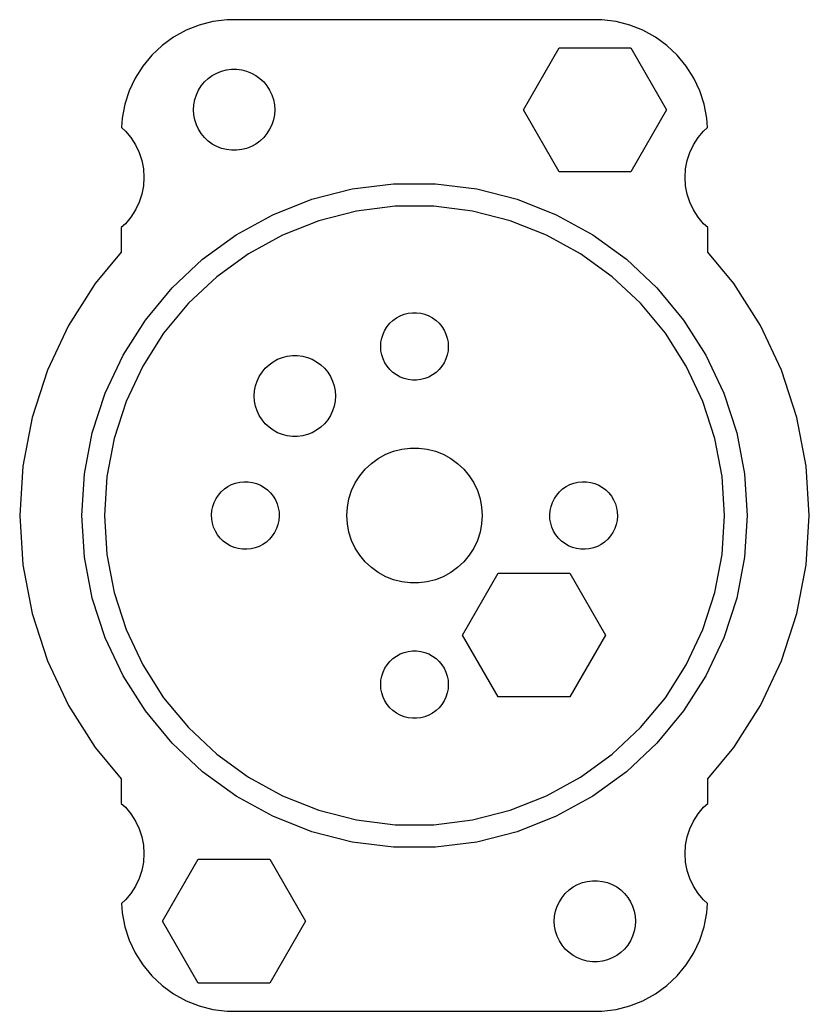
# Model space of a CAD drawing. Header units: metres. Extents: x -17.5 to 77.5, y 86 to 130.
# Drawn here: x 42.5 to 77.5, y 86.01 to 129.99 of the extents above; entities that cross this region are included whole.
import ezdxf

# ---------------------------------------------------------------- set-up
doc = ezdxf.new("R2010")
doc.units = ezdxf.units.M

msp = doc.modelspace()

# ---------------------------------------------------------------- linework, layer by layer
for p, q in [((50.4549, 129.755), (49.8711, 129.524)), ((51.0631, 129.911), (50.4549, 129.755)), ((51.686, 129.99), (51.0631, 129.911)), ((68.3139, 129.99), (51.686, 129.99)), ((68.9369, 129.911), (68.3139, 129.99)), ((69.5451, 129.755), (68.9369, 129.911)), ((70.1289, 129.524), (69.5451, 129.755)), ((49.8711, 129.524), (49.3209, 129.222)), ((70.6791, 129.222), (70.1289, 129.524)), ((49.3209, 129.222), (48.8129, 128.853)), ((71.1871, 128.853), (70.6791, 129.222)), ((48.3551, 128.423), (47.9549, 127.939)), ((48.8129, 128.853), (48.3551, 128.423)), ((64.8265, 126), (66.4133, 128.748)), ((66.4133, 128.748), (69.5867, 128.748)), ((69.5867, 128.748), (71.1735, 126)), ((71.6448, 128.423), (71.1871, 128.853)), ((72.0451, 127.939), (71.6448, 128.423)), ((47.9549, 127.939), (47.6185, 127.409)), ((51.0355, 127.52), (51.2336, 127.629)), ((51.2336, 127.629), (51.4438, 127.712)), ((51.4438, 127.712), (51.6627, 127.768)), ((51.6627, 127.768), (51.887, 127.796)), ((51.887, 127.796), (52.113, 127.796)), ((52.113, 127.796), (52.3373, 127.768)), ((52.3373, 127.768), (52.5562, 127.712)), ((52.5562, 127.712), (52.7664, 127.629)), ((52.7664, 127.629), (52.9645, 127.52)), ((72.3815, 127.409), (72.0451, 127.939)), ((47.6185, 127.409), (47.3511, 126.841)), ((50.5438, 127.058), (50.6879, 127.232)), ((50.6879, 127.232), (50.8526, 127.387)), ((50.8526, 127.387), (51.0355, 127.52)), ((52.9645, 127.52), (53.1474, 127.387)), ((53.1474, 127.387), (53.3121, 127.232)), ((53.3121, 127.232), (53.4562, 127.058)), ((72.6489, 126.841), (72.3815, 127.409)), ((47.3511, 126.841), (47.1571, 126.243)), ((50.2565, 126.448), (50.3264, 126.663)), ((50.3264, 126.663), (50.4226, 126.867)), ((50.4226, 126.867), (50.5438, 127.058)), ((53.4562, 127.058), (53.5773, 126.867)), ((53.5773, 126.867), (53.6736, 126.663)), ((53.6736, 126.663), (53.7434, 126.448)), ((72.8429, 126.243), (72.6489, 126.841)), ((47.1571, 126.243), (47.0394, 125.627)), ((50.2, 126), (50.2142, 126.226)), ((50.2142, 126.226), (50.2565, 126.448)), ((53.7434, 126.448), (53.7858, 126.226)), ((53.7858, 126.226), (53.8, 126)), ((72.9606, 125.627), (72.8429, 126.243)), ((50.2142, 125.774), (50.2, 126)), ((53.8, 126), (53.7858, 125.774)), ((66.4133, 123.252), (64.8265, 126)), ((71.1735, 126), (69.5867, 123.252)), ((47.0394, 125.627), (47.0136, 125.216)), ((50.2565, 125.552), (50.2142, 125.774)), ((50.3264, 125.337), (50.2565, 125.552)), ((53.7434, 125.552), (53.6736, 125.337)), ((53.7858, 125.774), (53.7434, 125.552)), ((72.9864, 125.216), (72.9606, 125.627)), ((47.0136, 125.216), (47.1869, 125.054)), ((47.1869, 125.054), (47.427, 124.763)), ((50.4226, 125.133), (50.3264, 125.337)), ((50.5438, 124.942), (50.4226, 125.133)), ((50.6879, 124.768), (50.5438, 124.942)), ((53.4562, 124.942), (53.3121, 124.768)), ((53.5773, 125.133), (53.4562, 124.942)), ((53.6736, 125.337), (53.5773, 125.133)), ((72.573, 124.763), (72.8131, 125.054)), ((72.8131, 125.054), (72.9864, 125.216)), ((47.427, 124.763), (47.6289, 124.445)), ((50.8526, 124.613), (50.6879, 124.768)), ((51.0355, 124.48), (50.8526, 124.613)), ((51.2336, 124.371), (51.0355, 124.48)), ((52.9645, 124.48), (52.7664, 124.371)), ((53.1474, 124.613), (52.9645, 124.48)), ((53.3121, 124.768), (53.1474, 124.613)), ((72.3711, 124.445), (72.573, 124.763)), ((47.6289, 124.445), (47.7893, 124.104)), ((47.7893, 124.104), (47.9057, 123.746)), ((51.4438, 124.288), (51.2336, 124.371)), ((51.6627, 124.232), (51.4438, 124.288)), ((51.887, 124.204), (51.6627, 124.232)), ((52.113, 124.204), (51.887, 124.204)), ((52.3373, 124.232), (52.113, 124.204)), ((52.5562, 124.288), (52.3373, 124.232)), ((52.7664, 124.371), (52.5562, 124.288)), ((72.0943, 123.746), (72.2107, 124.104)), ((72.2107, 124.104), (72.3711, 124.445)), ((47.9057, 123.746), (47.9763, 123.376)), ((72.0237, 123.376), (72.0943, 123.746)), ((47.9763, 123.376), (48, 123)), ((69.5867, 123.252), (66.4133, 123.252)), ((72, 123), (72.0237, 123.376)), ((48, 123), (47.9763, 122.624)), ((57.2361, 122.489), (59.0738, 122.721)), ((59.0738, 122.721), (60.9261, 122.721)), ((60.9261, 122.721), (62.7639, 122.489)), ((72.0237, 122.624), (72, 123)), ((47.9763, 122.624), (47.9057, 122.254)), ((55.442, 122.028), (57.2361, 122.489)), ((62.7639, 122.489), (64.558, 122.028)), ((72.0943, 122.254), (72.0237, 122.624)), ((47.7893, 121.896), (47.6289, 121.555)), ((47.9057, 122.254), (47.7893, 121.896)), ((53.7198, 121.346), (55.442, 122.028)), ((64.558, 122.028), (66.2802, 121.346)), ((72.2107, 121.896), (72.0943, 122.254)), ((72.3711, 121.555), (72.2107, 121.896)), ((47.6289, 121.555), (47.427, 121.237)), ((57.4235, 121.506), (55.751, 121.077)), ((59.1366, 121.723), (57.4235, 121.506)), ((60.8634, 121.723), (59.1366, 121.723)), ((62.5765, 121.506), (60.8634, 121.723)), ((64.249, 121.077), (62.5765, 121.506)), ((72.573, 121.237), (72.3711, 121.555)), ((47.1869, 120.946), (47, 120.771)), ((47.427, 121.237), (47.1869, 120.946)), ((52.0966, 120.454), (53.7198, 121.346)), ((55.751, 121.077), (54.1455, 120.441)), ((65.8545, 120.441), (64.249, 121.077)), ((66.2802, 121.346), (67.9034, 120.454)), ((72.8131, 120.946), (72.573, 121.237)), ((73, 120.771), (72.8131, 120.946)), ((47, 120.771), (47, 119.686)), ((73, 119.686), (73, 120.771)), ((50.598, 119.365), (52.0966, 120.454)), ((54.1455, 120.441), (52.6324, 119.609)), ((67.3676, 119.609), (65.8545, 120.441)), ((67.9034, 120.454), (69.402, 119.365)), ((47, 119.686), (45.8422, 118.286)), ((74.1578, 118.286), (73, 119.686)), ((49.2477, 118.097), (50.598, 119.365)), ((52.6324, 119.609), (51.2354, 118.595)), ((68.7646, 118.595), (67.3676, 119.609)), ((69.402, 119.365), (70.7523, 118.097)), ((51.2354, 118.595), (49.9767, 117.413)), ((70.0233, 117.413), (68.7646, 118.595)), ((45.8422, 118.286), (44.6646, 116.431)), ((48.067, 116.67), (49.2477, 118.097)), ((70.7523, 118.097), (71.933, 116.67)), ((75.3354, 116.431), (74.1578, 118.286)), ((49.9767, 117.413), (48.876, 116.082)), ((59.7189, 116.973), (59.9058, 116.997)), ((59.9058, 116.997), (60.0942, 116.997)), ((60.0942, 116.997), (60.2811, 116.973)), ((71.124, 116.082), (70.0233, 117.413)), ((47.0745, 115.106), (48.067, 116.67)), ((58.9065, 116.527), (59.0439, 116.656)), ((59.0439, 116.656), (59.1963, 116.766)), ((59.1963, 116.766), (59.3613, 116.857)), ((59.3613, 116.857), (59.5365, 116.927)), ((59.5365, 116.927), (59.7189, 116.973)), ((60.2811, 116.973), (60.4635, 116.927)), ((60.4635, 116.927), (60.6387, 116.857)), ((60.6387, 116.857), (60.8037, 116.766)), ((60.8037, 116.766), (60.9561, 116.656)), ((60.9561, 116.656), (61.0934, 116.527)), ((71.933, 116.67), (72.9255, 115.106)), ((44.6646, 116.431), (43.7289, 114.442)), ((58.6053, 116.052), (58.6855, 116.223)), ((58.6855, 116.223), (58.7865, 116.382)), ((58.7865, 116.382), (58.9065, 116.527)), ((61.0934, 116.527), (61.2135, 116.382)), ((61.2135, 116.382), (61.3145, 116.223)), ((61.3145, 116.223), (61.3947, 116.052)), ((76.2711, 114.442), (75.3354, 116.431)), ((48.876, 116.082), (47.9508, 114.624)), ((58.5, 115.5), (58.5118, 115.688)), ((58.5118, 115.688), (58.5471, 115.873)), ((58.5471, 115.873), (58.6053, 116.052)), ((61.3947, 116.052), (61.4529, 115.873)), ((61.4529, 115.873), (61.4882, 115.688)), ((61.4882, 115.688), (61.5, 115.5)), ((72.0492, 114.624), (71.124, 116.082)), ((58.5118, 115.312), (58.5, 115.5)), ((58.5471, 115.127), (58.5118, 115.312)), ((61.4882, 115.312), (61.4529, 115.127)), ((61.5, 115.5), (61.4882, 115.312)), ((46.2858, 113.43), (47.0745, 115.106)), ((53.5496, 114.69), (53.7325, 114.823)), ((53.7325, 114.823), (53.9306, 114.932)), ((53.9306, 114.932), (54.1408, 115.015)), ((54.1408, 115.015), (54.3597, 115.071)), ((54.3597, 115.071), (54.584, 115.099)), ((54.584, 115.099), (54.81, 115.099)), ((54.81, 115.099), (55.0343, 115.071)), ((55.0343, 115.071), (55.2532, 115.015)), ((55.2532, 115.015), (55.4634, 114.932)), ((55.4634, 114.932), (55.6615, 114.823)), ((55.6615, 114.823), (55.8444, 114.69)), ((58.6053, 114.948), (58.5471, 115.127)), ((58.6855, 114.777), (58.6053, 114.948)), ((61.3947, 114.948), (61.3145, 114.777)), ((61.4529, 115.127), (61.3947, 114.948)), ((72.9255, 115.106), (73.7142, 113.43)), ((43.7289, 114.442), (43.0498, 112.352)), ((47.9508, 114.624), (47.2156, 113.062)), ((53.1196, 114.17), (53.2408, 114.361)), ((53.2408, 114.361), (53.3849, 114.535)), ((53.3849, 114.535), (53.5496, 114.69)), ((55.8444, 114.69), (56.0091, 114.535)), ((56.0091, 114.535), (56.1532, 114.361)), ((56.1532, 114.361), (56.2744, 114.17)), ((58.7865, 114.618), (58.6855, 114.777)), ((58.9065, 114.473), (58.7865, 114.618)), ((59.0439, 114.344), (58.9065, 114.473)), ((61.0934, 114.473), (60.9561, 114.344)), ((61.2135, 114.618), (61.0934, 114.473)), ((61.3145, 114.777), (61.2135, 114.618)), ((72.7844, 113.062), (72.0492, 114.624)), ((76.9502, 112.352), (76.2711, 114.442)), ((52.9536, 113.751), (53.0234, 113.966)), ((53.0234, 113.966), (53.1196, 114.17)), ((56.2744, 114.17), (56.3706, 113.966)), ((56.3706, 113.966), (56.4404, 113.751)), ((59.1963, 114.234), (59.0439, 114.344)), ((59.3613, 114.143), (59.1963, 114.234)), ((59.5365, 114.073), (59.3613, 114.143)), ((59.7189, 114.027), (59.5365, 114.073)), ((59.9058, 114.003), (59.7189, 114.027)), ((60.0942, 114.003), (59.9058, 114.003)), ((60.2811, 114.027), (60.0942, 114.003)), ((60.4635, 114.073), (60.2811, 114.027)), ((60.6387, 114.143), (60.4635, 114.073)), ((60.8037, 114.234), (60.6387, 114.143)), ((60.9561, 114.344), (60.8037, 114.234)), ((52.897, 113.303), (52.9112, 113.529)), ((52.9112, 113.529), (52.9536, 113.751)), ((56.4404, 113.751), (56.4828, 113.529)), ((56.4828, 113.529), (56.497, 113.303)), ((45.7134, 111.668), (46.2858, 113.43)), ((47.2156, 113.062), (46.682, 111.419)), ((52.9112, 113.077), (52.897, 113.303)), ((52.9536, 112.855), (52.9112, 113.077)), ((56.4828, 113.077), (56.4404, 112.855)), ((56.497, 113.303), (56.4828, 113.077)), ((73.318, 111.419), (72.7844, 113.062)), ((73.7142, 113.43), (74.2866, 111.668)), ((53.0234, 112.64), (52.9536, 112.855)), ((53.1196, 112.436), (53.0234, 112.64)), ((56.3706, 112.64), (56.2744, 112.436)), ((56.4404, 112.855), (56.3706, 112.64)), ((43.0498, 112.352), (42.638, 110.193)), ((53.2408, 112.245), (53.1196, 112.436)), ((53.3849, 112.071), (53.2408, 112.245)), ((56.1532, 112.245), (56.0091, 112.071)), ((56.2744, 112.436), (56.1532, 112.245)), ((77.362, 110.193), (76.9502, 112.352)), ((53.5496, 111.916), (53.3849, 112.071)), ((53.7325, 111.783), (53.5496, 111.916)), ((53.9306, 111.674), (53.7325, 111.783)), ((55.6615, 111.783), (55.4634, 111.674)), ((55.8444, 111.916), (55.6615, 111.783)), ((56.0091, 112.071), (55.8444, 111.916)), ((45.3663, 109.849), (45.7134, 111.668)), ((46.682, 111.419), (46.3584, 109.723)), ((54.1408, 111.591), (53.9306, 111.674)), ((54.3597, 111.535), (54.1408, 111.591)), ((54.584, 111.507), (54.3597, 111.535)), ((54.81, 111.507), (54.584, 111.507)), ((55.0343, 111.535), (54.81, 111.507)), ((55.2532, 111.591), (55.0343, 111.535)), ((55.4634, 111.674), (55.2532, 111.591)), ((73.6416, 109.723), (73.318, 111.419)), ((74.2866, 111.668), (74.6337, 109.849)), ((58.7227, 110.714), (59.0729, 110.853)), ((59.0729, 110.853), (59.4379, 110.947)), ((59.4379, 110.947), (59.8116, 110.994)), ((59.8116, 110.994), (60.1884, 110.994)), ((60.1884, 110.994), (60.5621, 110.947)), ((60.5621, 110.947), (60.927, 110.853)), ((60.927, 110.853), (61.2773, 110.714)), ((58.0877, 110.312), (58.3925, 110.533)), ((58.3925, 110.533), (58.7227, 110.714)), ((61.2773, 110.714), (61.6075, 110.533)), ((61.6075, 110.533), (61.9123, 110.312)), ((42.638, 110.193), (42.5, 108)), ((57.5729, 109.763), (57.8131, 110.054)), ((57.8131, 110.054), (58.0877, 110.312)), ((61.9123, 110.312), (62.1869, 110.054)), ((62.1869, 110.054), (62.427, 109.763)), ((77.5, 108), (77.362, 110.193)), ((45.25, 108), (45.3663, 109.849)), ((46.3584, 109.723), (46.25, 108)), ((57.3711, 109.445), (57.5729, 109.763)), ((62.427, 109.763), (62.6289, 109.445)), ((73.75, 108), (73.6416, 109.723)), ((74.6337, 109.849), (74.75, 108)), ((51.4283, 109.049), (51.5683, 109.176)), ((51.5683, 109.176), (51.723, 109.283)), ((51.723, 109.283), (51.8899, 109.37)), ((51.8899, 109.37), (52.0665, 109.436)), ((52.0665, 109.436), (52.2498, 109.479)), ((52.2498, 109.479), (52.4372, 109.499)), ((52.4372, 109.499), (52.6255, 109.495)), ((52.6255, 109.495), (52.8119, 109.467)), ((52.8119, 109.467), (52.9933, 109.417)), ((52.9933, 109.417), (53.1669, 109.344)), ((53.1669, 109.344), (53.3301, 109.249)), ((53.3301, 109.249), (53.4801, 109.135)), ((53.4801, 109.135), (53.6147, 109.004)), ((57.0942, 108.746), (57.2107, 109.104)), ((57.2107, 109.104), (57.3711, 109.445)), ((62.6289, 109.445), (62.7893, 109.104)), ((62.7893, 109.104), (62.9057, 108.746)), ((66.4283, 109.049), (66.5683, 109.176)), ((66.5683, 109.176), (66.723, 109.283)), ((66.723, 109.283), (66.8899, 109.37)), ((66.8899, 109.37), (67.0665, 109.436)), ((67.0665, 109.436), (67.2498, 109.479)), ((67.2498, 109.479), (67.4372, 109.499)), ((67.4372, 109.499), (67.6255, 109.495)), ((67.6255, 109.495), (67.8119, 109.467)), ((67.8119, 109.467), (67.9933, 109.417)), ((67.9933, 109.417), (68.1669, 109.344)), ((68.1669, 109.344), (68.3301, 109.249)), ((68.3301, 109.249), (68.4801, 109.135)), ((68.4801, 109.135), (68.6147, 109.004)), ((51.1172, 108.581), (51.201, 108.75)), ((51.201, 108.75), (51.3052, 108.907)), ((51.3052, 108.907), (51.4283, 109.049)), ((53.6147, 109.004), (53.7317, 108.856)), ((53.7317, 108.856), (53.8293, 108.695)), ((53.8293, 108.695), (53.9059, 108.523)), ((57.0237, 108.376), (57.0942, 108.746)), ((62.9057, 108.746), (62.9763, 108.376)), ((66.1172, 108.581), (66.201, 108.75)), ((66.201, 108.75), (66.3052, 108.907)), ((66.3052, 108.907), (66.4283, 109.049)), ((68.6147, 109.004), (68.7317, 108.856)), ((68.7317, 108.856), (68.8293, 108.695)), ((68.8293, 108.695), (68.9059, 108.523)), ((51.0003, 108.031), (51.0161, 108.219)), ((51.0161, 108.219), (51.0553, 108.403)), ((51.0553, 108.403), (51.1172, 108.581)), ((53.9059, 108.523), (53.9604, 108.343)), ((53.9604, 108.343), (53.9918, 108.157)), ((57, 108), (57.0237, 108.376)), ((62.9763, 108.376), (63, 108)), ((66.0003, 108.031), (66.0161, 108.219)), ((66.0161, 108.219), (66.0553, 108.403)), ((66.0553, 108.403), (66.1172, 108.581)), ((68.9059, 108.523), (68.9604, 108.343)), ((68.9604, 108.343), (68.9918, 108.157)), ((42.5, 108), (42.638, 105.807)), ((45.3663, 106.151), (45.25, 108)), ((46.25, 108), (46.3584, 106.277)), ((51.0082, 107.843), (51.0003, 108.031)), ((51.0396, 107.657), (51.0082, 107.843)), ((53.9839, 107.781), (53.9447, 107.597)), ((53.9997, 107.969), (53.9839, 107.781)), ((53.9918, 108.157), (53.9997, 107.969)), ((57.0237, 107.624), (57, 108)), ((63, 108), (62.9763, 107.624)), ((66.0082, 107.843), (66.0003, 108.031)), ((66.0396, 107.657), (66.0082, 107.843)), ((68.9839, 107.781), (68.9447, 107.597)), ((68.9997, 107.969), (68.9839, 107.781)), ((68.9918, 108.157), (68.9997, 107.969)), ((73.6416, 106.277), (73.75, 108)), ((74.75, 108), (74.6337, 106.151)), ((77.362, 105.807), (77.5, 108)), ((51.0941, 107.477), (51.0396, 107.657)), ((51.1707, 107.305), (51.0941, 107.477)), ((53.8828, 107.419), (53.799, 107.25)), ((53.9447, 107.597), (53.8828, 107.419)), ((57.0942, 107.254), (57.0237, 107.624)), ((62.9763, 107.624), (62.9057, 107.254)), ((66.0941, 107.477), (66.0396, 107.657)), ((66.1707, 107.305), (66.0941, 107.477)), ((68.8828, 107.419), (68.799, 107.25)), ((68.9447, 107.597), (68.8828, 107.419)), ((51.2683, 107.144), (51.1707, 107.305)), ((51.3853, 106.996), (51.2683, 107.144)), ((51.5199, 106.865), (51.3853, 106.996)), ((53.5717, 106.951), (53.4317, 106.824)), ((53.6948, 107.093), (53.5717, 106.951)), ((53.799, 107.25), (53.6948, 107.093)), ((57.2107, 106.896), (57.0942, 107.254)), ((57.3711, 106.555), (57.2107, 106.896)), ((62.7893, 106.896), (62.6289, 106.555)), ((62.9057, 107.254), (62.7893, 106.896)), ((66.2683, 107.144), (66.1707, 107.305)), ((66.3853, 106.996), (66.2683, 107.144)), ((66.5199, 106.865), (66.3853, 106.996)), ((68.5717, 106.951), (68.4317, 106.824)), ((68.6948, 107.093), (68.5717, 106.951)), ((68.799, 107.25), (68.6948, 107.093)), ((51.6699, 106.751), (51.5199, 106.865)), ((51.833, 106.656), (51.6699, 106.751)), ((52.0067, 106.583), (51.833, 106.656)), ((52.1881, 106.533), (52.0067, 106.583)), ((52.3745, 106.505), (52.1881, 106.533)), ((52.5628, 106.501), (52.3745, 106.505)), ((52.7502, 106.521), (52.5628, 106.501)), ((52.9335, 106.564), (52.7502, 106.521)), ((53.1101, 106.63), (52.9335, 106.564)), ((53.277, 106.717), (53.1101, 106.63)), ((53.4317, 106.824), (53.277, 106.717)), ((57.5729, 106.237), (57.3711, 106.555)), ((62.6289, 106.555), (62.427, 106.237)), ((66.6699, 106.751), (66.5199, 106.865)), ((66.833, 106.656), (66.6699, 106.751)), ((67.0067, 106.583), (66.833, 106.656)), ((67.1881, 106.533), (67.0067, 106.583)), ((67.3745, 106.505), (67.1881, 106.533)), ((67.5628, 106.501), (67.3745, 106.505)), ((67.7502, 106.521), (67.5628, 106.501)), ((67.9335, 106.564), (67.7502, 106.521)), ((68.1101, 106.63), (67.9335, 106.564)), ((68.277, 106.717), (68.1101, 106.63)), ((68.4317, 106.824), (68.277, 106.717)), ((45.7134, 104.332), (45.3663, 106.151)), ((46.3584, 106.277), (46.682, 104.581)), ((57.8131, 105.946), (57.5729, 106.237)), ((62.427, 106.237), (62.1869, 105.946)), ((73.318, 104.581), (73.6416, 106.277)), ((74.6337, 106.151), (74.2866, 104.332)), ((42.638, 105.807), (43.0498, 103.648)), ((58.0877, 105.688), (57.8131, 105.946)), ((58.3925, 105.467), (58.0877, 105.688)), ((61.9123, 105.688), (61.6075, 105.467)), ((62.1869, 105.946), (61.9123, 105.688)), ((76.9502, 103.648), (77.362, 105.807)), ((58.7227, 105.286), (58.3925, 105.467)), ((59.0729, 105.147), (58.7227, 105.286)), ((59.4379, 105.053), (59.0729, 105.147)), ((60.927, 105.147), (60.5621, 105.053)), ((61.2773, 105.286), (60.927, 105.147)), ((61.6075, 105.467), (61.2773, 105.286)), ((62.1295, 102.697), (63.7162, 105.445)), ((63.7162, 105.445), (66.8897, 105.445)), ((66.8897, 105.445), (68.4765, 102.697)), ((59.8116, 105.006), (59.4379, 105.053)), ((60.1884, 105.006), (59.8116, 105.006)), ((60.5621, 105.053), (60.1884, 105.006)), ((46.2858, 102.57), (45.7134, 104.332)), ((46.682, 104.581), (47.2156, 102.938)), ((72.7844, 102.938), (73.318, 104.581)), ((74.2866, 104.332), (73.7142, 102.57)), ((43.0498, 103.648), (43.7289, 101.558)), ((76.2711, 101.558), (76.9502, 103.648)), ((47.2156, 102.938), (47.9508, 101.376)), ((72.0492, 101.376), (72.7844, 102.938)), ((47.0745, 100.894), (46.2858, 102.57)), ((63.7162, 99.9487), (62.1295, 102.697)), ((68.4765, 102.697), (66.8897, 99.9487)), ((73.7142, 102.57), (72.9255, 100.894)), ((58.9065, 101.527), (59.0439, 101.656)), ((59.0439, 101.656), (59.1963, 101.766)), ((59.1963, 101.766), (59.3613, 101.857)), ((59.3613, 101.857), (59.5365, 101.927)), ((59.5365, 101.927), (59.7189, 101.973)), ((59.7189, 101.973), (59.9058, 101.997)), ((59.9058, 101.997), (60.0942, 101.997)), ((60.0942, 101.997), (60.2811, 101.973)), ((60.2811, 101.973), (60.4635, 101.927)), ((60.4635, 101.927), (60.6387, 101.857)), ((60.6387, 101.857), (60.8037, 101.766)), ((60.8037, 101.766), (60.9561, 101.656)), ((60.9561, 101.656), (61.0934, 101.527)), ((43.7289, 101.558), (44.6646, 99.5693)), ((47.9508, 101.376), (48.876, 99.918)), ((58.6053, 101.052), (58.6855, 101.223)), ((58.6855, 101.223), (58.7865, 101.382)), ((58.7865, 101.382), (58.9065, 101.527)), ((61.0934, 101.527), (61.2135, 101.382)), ((61.2135, 101.382), (61.3145, 101.223)), ((61.3145, 101.223), (61.3947, 101.052)), ((71.124, 99.918), (72.0492, 101.376)), ((75.3354, 99.5693), (76.2711, 101.558)), ((48.067, 99.3302), (47.0745, 100.894)), ((58.5118, 100.688), (58.5471, 100.873)), ((58.5471, 100.873), (58.6053, 101.052)), ((61.3947, 101.052), (61.4529, 100.873)), ((61.4529, 100.873), (61.4882, 100.688)), ((72.9255, 100.894), (71.933, 99.3302)), ((58.5, 100.5), (58.5118, 100.688)), ((58.5118, 100.312), (58.5, 100.5)), ((58.5471, 100.127), (58.5118, 100.312)), ((61.4882, 100.312), (61.4529, 100.127)), ((61.4882, 100.688), (61.5, 100.5)), ((61.5, 100.5), (61.4882, 100.312)), ((48.876, 99.918), (49.9767, 98.5875)), ((58.6053, 99.9478), (58.5471, 100.127)), ((58.6855, 99.7774), (58.6053, 99.9478)), ((61.3947, 99.9478), (61.3145, 99.7774)), ((61.4529, 100.127), (61.3947, 99.9478)), ((66.8897, 99.9487), (63.7162, 99.9487)), ((70.0233, 98.5875), (71.124, 99.918)), ((44.6646, 99.5693), (45.8422, 97.7138)), ((58.7865, 99.6183), (58.6855, 99.7774)), ((58.9065, 99.4732), (58.7865, 99.6183)), ((59.0439, 99.3442), (58.9065, 99.4732)), ((61.0934, 99.4732), (60.9561, 99.3442)), ((61.2135, 99.6183), (61.0934, 99.4732)), ((61.3145, 99.7774), (61.2135, 99.6183)), ((74.1578, 97.7138), (75.3354, 99.5693)), ((49.2477, 97.9029), (48.067, 99.3302)), ((59.1963, 99.2335), (59.0439, 99.3442)), ((59.3613, 99.1428), (59.1963, 99.2335)), ((59.5365, 99.0734), (59.3613, 99.1428)), ((59.7189, 99.0266), (59.5365, 99.0734)), ((59.9058, 99.003), (59.7189, 99.0266)), ((60.0942, 99.003), (59.9058, 99.003)), ((60.2811, 99.0266), (60.0942, 99.003)), ((60.4635, 99.0734), (60.2811, 99.0266)), ((60.6387, 99.1428), (60.4635, 99.0734)), ((60.8037, 99.2335), (60.6387, 99.1428)), ((60.9561, 99.3442), (60.8037, 99.2335)), ((71.933, 99.3302), (70.7523, 97.9029)), ((49.9767, 98.5875), (51.2354, 97.4055)), ((68.7646, 97.4055), (70.0233, 98.5875)), ((45.8422, 97.7138), (47, 96.3142)), ((50.598, 96.6349), (49.2477, 97.9029)), ((70.7523, 97.9029), (69.402, 96.6349)), ((73, 96.3142), (74.1578, 97.7138)), ((51.2354, 97.4055), (52.6324, 96.3905)), ((67.3676, 96.3905), (68.7646, 97.4055)), ((52.0966, 95.5462), (50.598, 96.6349)), ((52.6324, 96.3905), (54.1455, 95.5586)), ((65.8545, 95.5586), (67.3676, 96.3905)), ((69.402, 96.6349), (67.9034, 95.5462)), ((47, 96.3142), (47, 95.2292)), ((73, 95.2292), (73, 96.3142)), ((53.7198, 94.6538), (52.0966, 95.5462)), ((54.1455, 95.5586), (55.751, 94.923)), ((64.249, 94.923), (65.8545, 95.5586)), ((67.9034, 95.5462), (66.2802, 94.6538)), ((47, 95.2292), (47.1869, 95.0536)), ((47.1869, 95.0536), (47.427, 94.7634)), ((72.573, 94.7634), (72.8131, 95.0536)), ((72.8131, 95.0536), (73, 95.2292)), ((47.427, 94.7634), (47.6289, 94.4453)), ((55.442, 93.9719), (53.7198, 94.6538)), ((55.751, 94.923), (57.4235, 94.4936)), ((62.5765, 94.4936), (64.249, 94.923)), ((66.2802, 94.6538), (64.558, 93.9719)), ((72.3711, 94.4453), (72.573, 94.7634)), ((47.6289, 94.4453), (47.7893, 94.1044)), ((57.4235, 94.4936), (59.1366, 94.2771)), ((59.1366, 94.2771), (60.8634, 94.2771)), ((60.8634, 94.2771), (62.5765, 94.4936)), ((72.2107, 94.1044), (72.3711, 94.4453)), ((47.7893, 94.1044), (47.9057, 93.7461)), ((47.9057, 93.7461), (47.9763, 93.376)), ((57.2361, 93.5113), (55.442, 93.9719)), ((64.558, 93.9719), (62.7639, 93.5113)), ((72.0237, 93.376), (72.0943, 93.7461)), ((72.0943, 93.7461), (72.2107, 94.1044)), ((47.9763, 93.376), (48, 93)), ((59.0738, 93.2791), (57.2361, 93.5113)), ((60.9261, 93.2791), (59.0738, 93.2791)), ((62.7639, 93.5113), (60.9261, 93.2791)), ((72, 93), (72.0237, 93.376)), ((48, 93), (47.9763, 92.624)), ((72.0237, 92.624), (72, 93)), ((47.9763, 92.624), (47.9057, 92.2539)), ((48.8265, 90), (50.4133, 92.7483)), ((50.4133, 92.7483), (53.5867, 92.7483)), ((53.5867, 92.7483), (55.1735, 90)), ((72.0943, 92.2539), (72.0237, 92.624)), ((47.9057, 92.2539), (47.7893, 91.8956)), ((72.2107, 91.8956), (72.0943, 92.2539)), ((47.6289, 91.5547), (47.427, 91.2366)), ((47.7893, 91.8956), (47.6289, 91.5547)), ((66.8526, 91.3869), (67.0355, 91.5198)), ((67.0355, 91.5198), (67.2336, 91.6287)), ((67.2336, 91.6287), (67.4438, 91.7119)), ((67.4438, 91.7119), (67.6627, 91.7681)), ((67.6627, 91.7681), (67.887, 91.7964)), ((67.887, 91.7964), (68.113, 91.7964)), ((68.113, 91.7964), (68.3373, 91.7681)), ((68.3373, 91.7681), (68.5562, 91.7119)), ((68.5562, 91.7119), (68.7664, 91.6287)), ((68.7664, 91.6287), (68.9645, 91.5198)), ((68.9645, 91.5198), (69.1474, 91.3869)), ((72.3711, 91.5547), (72.2107, 91.8956)), ((72.573, 91.2366), (72.3711, 91.5547)), ((47.427, 91.2366), (47.1869, 90.9464)), ((66.4226, 90.8672), (66.5438, 91.058)), ((66.5438, 91.058), (66.6879, 91.2322)), ((66.6879, 91.2322), (66.8526, 91.3869)), ((69.1474, 91.3869), (69.3121, 91.2322)), ((69.3121, 91.2322), (69.4562, 91.058)), ((69.4562, 91.058), (69.5773, 90.8672)), ((72.8131, 90.9464), (72.573, 91.2366)), ((47.1869, 90.9464), (47.0136, 90.7836)), ((47.0136, 90.7836), (47.0394, 90.3733)), ((66.2565, 90.4476), (66.3264, 90.6626)), ((66.3264, 90.6626), (66.4226, 90.8672)), ((69.5773, 90.8672), (69.6736, 90.6626)), ((69.6736, 90.6626), (69.7434, 90.4476)), ((72.9864, 90.7836), (72.8131, 90.9464)), ((72.9606, 90.3733), (72.9864, 90.7836)), ((47.0394, 90.3733), (47.1571, 89.7566)), ((66.2, 90), (66.2142, 90.2256)), ((66.2142, 90.2256), (66.2565, 90.4476)), ((69.7434, 90.4476), (69.7858, 90.2256)), ((69.7858, 90.2256), (69.8, 90)), ((72.8429, 89.7566), (72.9606, 90.3733)), ((47.1571, 89.7566), (47.3511, 89.1594)), ((50.4133, 87.2517), (48.8265, 90)), ((55.1735, 90), (53.5867, 87.2517)), ((66.2142, 89.7744), (66.2, 90)), ((66.2565, 89.5524), (66.2142, 89.7744)), ((69.7858, 89.7744), (69.7434, 89.5524)), ((69.8, 90), (69.7858, 89.7744)), ((72.6489, 89.1594), (72.8429, 89.7566)), ((66.3264, 89.3374), (66.2565, 89.5524)), ((66.4226, 89.1328), (66.3264, 89.3374)), ((69.6736, 89.3374), (69.5773, 89.1328)), ((69.7434, 89.5524), (69.6736, 89.3374)), ((47.3511, 89.1594), (47.6185, 88.5912)), ((66.5438, 88.942), (66.4226, 89.1328)), ((66.6879, 88.7678), (66.5438, 88.942)), ((69.4562, 88.942), (69.3121, 88.7678)), ((69.5773, 89.1328), (69.4562, 88.942)), ((72.3815, 88.5912), (72.6489, 89.1594)), ((47.6185, 88.5912), (47.9549, 88.0611)), ((66.8526, 88.6131), (66.6879, 88.7678)), ((67.0355, 88.4802), (66.8526, 88.6131)), ((67.2336, 88.3713), (67.0355, 88.4802)), ((68.9645, 88.4802), (68.7664, 88.3713)), ((69.1474, 88.6131), (68.9645, 88.4802)), ((69.3121, 88.7678), (69.1474, 88.6131)), ((72.0451, 88.0611), (72.3815, 88.5912)), ((47.9549, 88.0611), (48.3551, 87.5773)), ((67.4438, 88.2881), (67.2336, 88.3713)), ((67.6627, 88.2319), (67.4438, 88.2881)), ((67.887, 88.2036), (67.6627, 88.2319)), ((68.113, 88.2036), (67.887, 88.2036)), ((68.3373, 88.2319), (68.113, 88.2036)), ((68.5562, 88.2881), (68.3373, 88.2319)), ((68.7664, 88.3713), (68.5562, 88.2881)), ((71.6448, 87.5773), (72.0451, 88.0611)), ((48.3551, 87.5773), (48.8129, 87.1474)), ((71.1871, 87.1474), (71.6448, 87.5773)), ((48.8129, 87.1474), (49.3209, 86.7784)), ((53.5867, 87.2517), (50.4133, 87.2517)), ((70.6791, 86.7784), (71.1871, 87.1474)), ((49.3209, 86.7784), (49.8711, 86.4759)), ((70.1289, 86.4759), (70.6791, 86.7784)), ((49.8711, 86.4759), (50.4549, 86.2447)), ((50.4549, 86.2447), (51.0631, 86.0886)), ((68.9369, 86.0886), (69.5451, 86.2447)), ((69.5451, 86.2447), (70.1289, 86.4759)), ((51.0631, 86.0886), (51.686, 86.0099)), ((51.686, 86.0099), (68.3139, 86.0099)), ((68.3139, 86.0099), (68.9369, 86.0886))]:
    msp.add_line(p, q)

doc.saveas('drawing.dxf')
